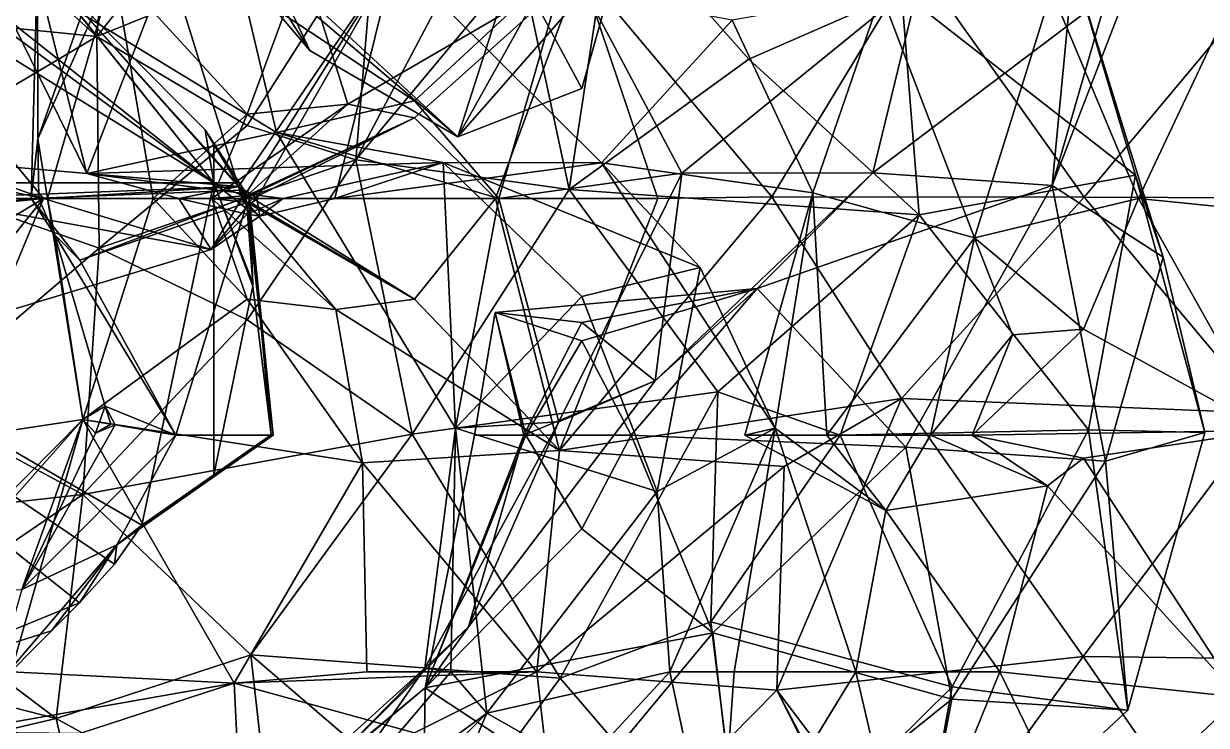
# Model space of a CAD drawing. Extents: x 290083 to 295691, y 4553739 to 4561622.
# Drawn here: x 291755.7 to 291844.8, y 4554109.8 to 4554162.7 of the extents above; entities that cross this region are included whole.
import ezdxf

# ---------------------------------------------------------------- set-up
doc = ezdxf.new("R2010")
doc.units = 0
doc.layers.add('Au_ppm_Pref_-_0_3', color=7, linetype='CONTINUOUS')

msp = doc.modelspace()

# ---------------------------------------------------------------- linework, layer by layer
at = {"layer": 'Au_ppm_Pref_-_0_3'}
for points in [[(291770, 4554150.707, 1909.741), (291723.272, 4554185.114, 1897.352), (291723.377, 4554187.712, 1896.5)], [(291770, 4554150.707, 1909.741), (291723.377, 4554187.712, 1896.5), (291756.703, 4554167.405, 1906.28)], [(291770, 4554150.707, 1909.741), (291720, 4554181.64, 1898.42), (291723.272, 4554185.114, 1897.352)], [(291770, 4554150.707, 1909.741), (291720, 4554150.707, 1908.596), (291720, 4554181.64, 1898.42)], [(291748.814, 4554172.998, 1805.879), (291761.178, 4554161.718, 1810.438), (291762.575, 4554177.83, 1804.365)], [(291761.178, 4554161.718, 1810.438), (291772.517, 4554175.972, 1808.432), (291762.575, 4554177.83, 1804.365)], [(291782.172, 4554170.187, 1811.069), (291772.517, 4554175.972, 1808.432), (291761.178, 4554161.718, 1810.438)], [(291748.814, 4554172.998, 1805.879), (291734.808, 4554164.345, 1810.476), (291761.178, 4554161.718, 1810.438)], [(291796.779, 4554150.187, 1824.104), (291800.039, 4554171.612, 1826.792), (291793.11, 4554167.339, 1822.217)], [(291810.314, 4554160.011, 1825.815), (291800.039, 4554171.612, 1826.792), (291796.779, 4554150.187, 1824.104)], [(291821.811, 4554165.06, 1829.775), (291800.039, 4554171.612, 1826.792), (291810.314, 4554160.011, 1825.815)], [(291834.747, 4554167.102, 1835.328), (291833.145, 4554150.495, 1841.124), (291841.336, 4554171.686, 1841.191)], [(291837.28, 4554164.794, 1847.153), (291841.336, 4554171.686, 1841.191), (291833.145, 4554150.495, 1841.124)], [(291756.947, 4554165.353, 1858.18), (291760.424, 4554151.41, 1864.557), (291751.269, 4554170.018, 1864.521)], [(291766.575, 4554167.339, 1867.749), (291751.269, 4554170.018, 1864.521), (291760.424, 4554151.41, 1864.557)], [(291782.172, 4554170.187, 1811.069), (291761.178, 4554161.718, 1810.438), (291772.517, 4554155.028, 1813.33)], [(291782.172, 4554170.187, 1811.069), (291772.517, 4554155.028, 1813.33), (291780.689, 4554152.44, 1818.628)], [(291782.172, 4554170.187, 1811.069), (291780.689, 4554152.44, 1818.628), (291788.589, 4554167.339, 1817.433)], [(291771.873, 4554150.431, 1870.887), (291783.64, 4554167.685, 1872.343), (291766.575, 4554167.339, 1867.749)], [(291771.873, 4554150.431, 1870.887), (291772.517, 4554150.043, 1871.061), (291783.64, 4554167.685, 1872.343)], [(291772.517, 4554150.043, 1871.061), (291773.238, 4554149.521, 1871.227), (291783.64, 4554167.685, 1872.343)], [(291779.109, 4554149.521, 1870.887), (291783.64, 4554167.685, 1872.343), (291773.238, 4554149.521, 1871.227)], [(291779.109, 4554149.521, 1870.887), (291799.216, 4554152.197, 1870.292), (291783.64, 4554167.685, 1872.343)], [(291809.048, 4554162.956, 1872.945), (291783.64, 4554167.685, 1872.343), (291799.216, 4554152.197, 1870.292)], [(291788.393, 4554154.156, 1746.161), (291797.715, 4554157.805, 1749.34), (291800.632, 4554168.136, 1746.168)], [(291788.393, 4554154.156, 1746.161), (291800.632, 4554168.136, 1746.168), (291795.735, 4554167.339, 1745.228)], [(291792.598, 4554167.339, 1748.574), (291800.632, 4554168.136, 1746.168), (291797.715, 4554157.805, 1749.34)], [(291756.737, 4554154.02, 1900.584), (291756.242, 4554149.521, 1902.317), (291756.71, 4554167.403, 1906.275)], [(291756.242, 4554149.521, 1902.317), (291772.075, 4554150.146, 1906.523), (291756.71, 4554167.403, 1906.275)], [(291770, 4554150.707, 1909.741), (291756.703, 4554167.405, 1906.28), (291756.73, 4554167.385, 1906.288)], [(291756.73, 4554167.385, 1906.288), (291756.71, 4554167.403, 1906.275), (291772.517, 4554149.794, 1906.614)], [(291756.737, 4554154.02, 1900.584), (291756.71, 4554167.403, 1906.275), (291761.447, 4554167.339, 1900.584)], [(291772.517, 4554149.794, 1906.614), (291756.71, 4554167.403, 1906.275), (291772.075, 4554150.146, 1906.523)], [(291770, 4554150.707, 1909.741), (291756.73, 4554167.385, 1906.288), (291769.354, 4554154.687, 1909.736)], [(291756.73, 4554167.385, 1906.288), (291772.517, 4554149.794, 1906.614), (291769.354, 4554154.687, 1909.736)], [(291756.737, 4554154.02, 1900.584), (291761.447, 4554167.339, 1900.584), (291762.472, 4554166.834, 1896.017)], [(291756.737, 4554154.02, 1900.584), (291762.472, 4554166.834, 1896.017), (291757.478, 4554149.521, 1899.434)], [(291762.472, 4554166.834, 1896.017), (291765.423, 4554149.521, 1897.989), (291757.478, 4554149.521, 1899.434)], [(291771.873, 4554150.431, 1870.887), (291766.575, 4554167.339, 1867.749), (291760.424, 4554151.41, 1864.557)], [(291776.723, 4554167.339, 1898.601), (291772.517, 4554155.884, 1896.766), (291762.472, 4554166.834, 1896.017)], [(291765.423, 4554149.521, 1897.989), (291762.472, 4554166.834, 1896.017), (291772.517, 4554155.884, 1896.766)], [(291774.103, 4554167.339, 1746.909), (291777.237, 4554160.664, 1746.161), (291771.79, 4554167.088, 1746.346)], [(291777.237, 4554160.664, 1746.161), (291772.993, 4554167.339, 1745.937), (291771.79, 4554167.088, 1746.346)], [(291785.116, 4554156.887, 1855.525), (291772.107, 4554165.476, 1852.678), (291796.659, 4554167.591, 1853.653)], [(291776.723, 4554167.339, 1898.601), (291780.099, 4554156.616, 1900.584), (291772.517, 4554155.884, 1896.766)], [(291772.993, 4554167.339, 1745.937), (291777.237, 4554160.664, 1746.161), (291788.393, 4554154.156, 1746.161)], [(291772.993, 4554167.339, 1745.937), (291788.393, 4554154.156, 1746.161), (291795.735, 4554167.339, 1745.228)], [(291774.103, 4554167.339, 1746.909), (291792.598, 4554167.339, 1748.574), (291788.393, 4554154.156, 1746.161)], [(291774.103, 4554167.339, 1746.909), (291788.393, 4554154.156, 1746.161), (291777.237, 4554160.664, 1746.161)], [(291780.099, 4554156.616, 1900.584), (291776.723, 4554167.339, 1898.601), (291797.616, 4554166.808, 1900.115)], [(291780.099, 4554156.616, 1900.584), (291797.616, 4554166.808, 1900.115), (291785.116, 4554155.586, 1902.605)], [(291796.779, 4554150.187, 1824.104), (291793.11, 4554167.339, 1822.217), (291780.689, 4554152.44, 1818.628)], [(291780.689, 4554152.44, 1818.628), (291793.11, 4554167.339, 1822.217), (291788.589, 4554167.339, 1817.433)], [(291791.468, 4554149.521, 1856.064), (291785.116, 4554156.887, 1855.525), (291796.659, 4554167.591, 1853.653)], [(291797.616, 4554166.808, 1900.115), (291791.215, 4554149.521, 1903.459), (291785.116, 4554155.586, 1902.605)], [(291792.598, 4554167.339, 1748.574), (291797.715, 4554157.805, 1749.34), (291788.393, 4554154.156, 1746.161)], [(291803.439, 4554149.521, 1903.825), (291791.215, 4554149.521, 1903.459), (291797.616, 4554166.808, 1900.115)], [(291805.253, 4554151.427, 1851.692), (291791.468, 4554149.521, 1856.064), (291796.659, 4554167.591, 1853.653)], [(291823.197, 4554166.009, 1853.169), (291805.253, 4554151.427, 1851.692), (291796.659, 4554167.591, 1853.653)], [(291812.046, 4554149.64, 1902.862), (291797.616, 4554166.808, 1900.115), (291822.854, 4554167.483, 1900.666)], [(291797.616, 4554166.808, 1900.115), (291812.046, 4554149.64, 1902.862), (291803.439, 4554149.521, 1903.825)], [(291835.554, 4554149.615, 1902.756), (291812.046, 4554149.64, 1902.862), (291822.854, 4554167.483, 1900.666)], [(291821.811, 4554165.06, 1829.775), (291839.44, 4554151.278, 1829.271), (291834.747, 4554167.102, 1835.328)], [(291849.014, 4554165.741, 1899.459), (291835.554, 4554149.615, 1902.756), (291822.854, 4554167.483, 1900.666)], [(291839.66, 4554149.521, 1886.75), (291848.045, 4554167.307, 1888.896), (291833.097, 4554165.168, 1883.86)], [(291834.747, 4554167.102, 1835.328), (291841.521, 4554145.095, 1835.251), (291833.145, 4554150.495, 1841.124)], [(291834.747, 4554167.102, 1835.328), (291839.44, 4554151.278, 1829.271), (291841.521, 4554145.095, 1835.251)], [(291839.66, 4554149.521, 1886.75), (291857.435, 4554147.74, 1890.454), (291848.045, 4554167.307, 1888.896)], [(291805.253, 4554151.427, 1851.692), (291823.197, 4554166.009, 1853.169), (291819.64, 4554151.46, 1846.169)], [(291819.64, 4554151.46, 1846.169), (291823.197, 4554166.009, 1853.169), (291837.28, 4554164.794, 1847.153)], [(291774.735, 4554154.487, 1859.495), (291756.947, 4554165.353, 1858.18), (291772.107, 4554165.476, 1852.678)], [(291774.735, 4554154.487, 1859.495), (291760.424, 4554151.41, 1864.557), (291756.947, 4554165.353, 1858.18)], [(291772.107, 4554165.476, 1852.678), (291785.116, 4554156.887, 1855.525), (291774.735, 4554154.487, 1859.495)], [(291821.811, 4554165.06, 1829.775), (291810.314, 4554160.011, 1825.815), (291823.129, 4554148.28, 1824.219)], [(291833.097, 4554165.168, 1883.86), (291820.278, 4554164.93, 1877.933), (291827.306, 4554146.566, 1881.096)], [(291821.811, 4554165.06, 1829.775), (291823.129, 4554148.28, 1824.219), (291839.44, 4554151.278, 1829.271)], [(291827.306, 4554146.566, 1881.096), (291839.66, 4554149.521, 1886.75), (291833.097, 4554165.168, 1883.86)], [(291849.014, 4554165.741, 1899.459), (291860.744, 4554149.513, 1901.9), (291835.554, 4554149.615, 1902.756)], [(291734.808, 4554164.345, 1810.476), (291744.311, 4554151.739, 1813.651), (291761.178, 4554161.718, 1810.438)], [(291815.135, 4554149.941, 1876.452), (291820.278, 4554164.93, 1877.933), (291809.048, 4554162.956, 1872.945)], [(291827.306, 4554146.566, 1881.096), (291820.278, 4554164.93, 1877.933), (291815.135, 4554149.941, 1876.452)], [(291819.64, 4554151.46, 1846.169), (291837.28, 4554164.794, 1847.153), (291833.145, 4554150.495, 1841.124)], [(291757.167, 4554149.521, 1865.816), (291734.916, 4554154.219, 1864.229), (291746.54, 4554162.419, 1866.221)], [(291749.32, 4554152.352, 1870.887), (291757.167, 4554149.521, 1865.816), (291746.54, 4554162.419, 1866.221)], [(291815.135, 4554149.941, 1876.452), (291809.048, 4554162.956, 1872.945), (291799.216, 4554152.197, 1870.292)], [(291761.178, 4554161.718, 1810.438), (291744.311, 4554151.739, 1813.651), (291761.367, 4554145.793, 1815.464)], [(291761.178, 4554161.718, 1810.438), (291761.367, 4554145.793, 1815.464), (291772.517, 4554155.028, 1813.33)], [(291810.314, 4554160.011, 1825.815), (291796.779, 4554150.187, 1824.104), (291823.129, 4554148.28, 1824.219)], [(291769.859, 4554149.521, 1900.584), (291780.099, 4554156.616, 1900.584), (291772.517, 4554149.739, 1906.451)], [(291769.859, 4554149.521, 1900.584), (291772.517, 4554155.884, 1896.766), (291780.099, 4554156.616, 1900.584)], [(291785.116, 4554155.586, 1902.605), (291772.517, 4554149.739, 1906.451), (291780.099, 4554156.616, 1900.584)], [(291785.116, 4554156.887, 1855.525), (291791.468, 4554149.521, 1856.064), (291774.735, 4554154.487, 1859.495)], [(291769.859, 4554149.521, 1900.584), (291765.423, 4554149.521, 1897.989), (291772.517, 4554155.884, 1896.766)], [(291785.116, 4554155.586, 1902.605), (291772.637, 4554149.692, 1906.523), (291772.517, 4554149.739, 1906.451)], [(291785.116, 4554155.586, 1902.605), (291772.951, 4554149.521, 1906.523), (291772.637, 4554149.692, 1906.523)], [(291785.116, 4554155.586, 1902.605), (291791.215, 4554149.521, 1903.459), (291772.951, 4554149.521, 1906.523)], [(291774.735, 4554154.487, 1859.495), (291787.266, 4554152.228, 1864.824), (291760.424, 4554151.41, 1864.557)], [(291772.517, 4554155.028, 1813.33), (291761.367, 4554145.793, 1815.464), (291780.689, 4554152.44, 1818.628)], [(291770, 4554150.707, 1909.741), (291769.354, 4554154.687, 1909.736), (291770, 4554153.585, 1909.889)], [(291771.731, 4554150.707, 1909.71), (291769.354, 4554154.687, 1909.736), (291772.368, 4554149.656, 1909.586)], [(291772.517, 4554149.794, 1906.614), (291772.368, 4554149.656, 1909.586), (291769.354, 4554154.687, 1909.736)], [(291771.731, 4554150.707, 1909.71), (291770, 4554153.585, 1909.889), (291769.354, 4554154.687, 1909.736)], [(291791.468, 4554149.521, 1856.064), (291788.214, 4554132.218, 1859.009), (291774.735, 4554154.487, 1859.495)], [(291788.214, 4554132.218, 1859.009), (291787.266, 4554152.228, 1864.824), (291774.735, 4554154.487, 1859.495)], [(291757.167, 4554149.521, 1865.816), (291736.884, 4554148.17, 1864.257), (291734.916, 4554154.219, 1864.229)], [(291756.822, 4554149.521, 1900.584), (291756.242, 4554149.521, 1902.317), (291756.737, 4554154.02, 1900.584)], [(291756.737, 4554154.02, 1900.584), (291757.478, 4554149.521, 1899.434), (291756.822, 4554149.521, 1900.584)], [(291771.731, 4554150.707, 1909.71), (291770, 4554150.707, 1909.741), (291770, 4554153.585, 1909.889)], [(291761.367, 4554145.793, 1815.464), (291744.311, 4554151.739, 1813.651), (291747.556, 4554134.01, 1818.226)], [(291771.873, 4554150.431, 1870.887), (291749.32, 4554152.352, 1870.887), (291748.602, 4554149.521, 1871.492)], [(291771.873, 4554150.431, 1870.887), (291757.167, 4554149.521, 1865.816), (291749.32, 4554152.352, 1870.887)], [(291775.22, 4554149.521, 1869.613), (291760.424, 4554151.41, 1864.557), (291787.266, 4554152.228, 1864.824)], [(291780.689, 4554152.44, 1818.628), (291761.367, 4554145.793, 1815.464), (291772.517, 4554140.394, 1820.33)], [(291772.517, 4554140.394, 1820.33), (291784.936, 4554131.779, 1822.765), (291780.689, 4554152.44, 1818.628)], [(291779.109, 4554149.521, 1870.887), (291775.22, 4554149.521, 1869.613), (291787.266, 4554152.228, 1864.824)], [(291779.109, 4554149.521, 1870.887), (291787.266, 4554152.228, 1864.824), (291799.216, 4554152.197, 1870.292)], [(291796.779, 4554150.187, 1824.104), (291780.689, 4554152.44, 1818.628), (291784.936, 4554131.779, 1822.765)], [(291788.214, 4554132.218, 1859.009), (291797.715, 4554142.137, 1861.47), (291787.266, 4554152.228, 1864.824)], [(291797.715, 4554142.137, 1861.47), (291806.644, 4554144.331, 1864.948), (291787.266, 4554152.228, 1864.824)], [(291806.644, 4554144.331, 1864.948), (291799.216, 4554152.197, 1870.292), (291787.266, 4554152.228, 1864.824)], [(291812.294, 4554132.232, 1870.42), (291815.135, 4554149.941, 1876.452), (291799.216, 4554152.197, 1870.292)], [(291812.294, 4554132.232, 1870.42), (291799.216, 4554152.197, 1870.292), (291806.644, 4554144.331, 1864.948)], [(291771.873, 4554150.431, 1870.887), (291760.424, 4554151.41, 1864.557), (291767.376, 4554149.521, 1868.464)], [(291775.22, 4554149.521, 1869.613), (291767.376, 4554149.521, 1868.464), (291760.424, 4554151.41, 1864.557)], [(291795.994, 4554132.704, 1853.209), (291791.468, 4554149.521, 1856.064), (291805.253, 4554151.427, 1851.692)], [(291795.994, 4554132.704, 1853.209), (291805.253, 4554151.427, 1851.692), (291803.244, 4554135.801, 1847.13)], [(291819.64, 4554151.46, 1846.169), (291803.244, 4554135.801, 1847.13), (291805.253, 4554151.427, 1851.692)], [(291810.93, 4554142.748, 1841.865), (291803.244, 4554135.801, 1847.13), (291819.64, 4554151.46, 1846.169)], [(291833.145, 4554150.495, 1841.124), (291810.93, 4554142.748, 1841.865), (291819.64, 4554151.46, 1846.169)], [(291823.129, 4554148.28, 1824.219), (291835.903, 4554132.089, 1823.372), (291839.44, 4554151.278, 1829.271)], [(291844.663, 4554131.891, 1829.769), (291839.44, 4554151.278, 1829.271), (291835.903, 4554132.089, 1823.372)], [(291841.521, 4554145.095, 1835.251), (291839.44, 4554151.278, 1829.271), (291844.663, 4554131.891, 1829.769)], [(291759.871, 4554119.062, 1905.58), (291744.392, 4554112.759, 1903.541), (291720, 4554150.707, 1908.596)], [(291720, 4554150.707, 1908.596), (291762.51, 4554121.972, 1906.002), (291759.871, 4554119.062, 1905.58)], [(291720, 4554150.707, 1908.596), (291764.578, 4554124.924, 1906.416), (291762.51, 4554121.972, 1906.002)], [(291720, 4554150.707, 1908.596), (291770, 4554150.707, 1909.741), (291764.578, 4554124.924, 1906.416)], [(291771.873, 4554150.431, 1870.887), (291748.602, 4554149.521, 1871.492), (291772.122, 4554149.521, 1871.073)], [(291756.242, 4554149.521, 1902.317), (291772.165, 4554149.521, 1906.357), (291772.075, 4554150.146, 1906.523)], [(291771.873, 4554150.431, 1870.887), (291767.376, 4554149.521, 1868.464), (291757.167, 4554149.521, 1865.816)], [(291770, 4554150.707, 1909.741), (291770, 4554128.721, 1907.011), (291764.578, 4554124.924, 1906.416)], [(291772.942, 4554142.931, 1908.762), (291770, 4554150.707, 1909.741), (291772.935, 4554143.149, 1908.789)], [(291772.942, 4554142.931, 1908.762), (291770, 4554128.721, 1907.011), (291770, 4554150.707, 1909.741)], [(291772.935, 4554143.149, 1908.789), (291770, 4554150.707, 1909.741), (291772.51, 4554148.716, 1909.482)], [(291772.368, 4554149.656, 1909.586), (291770, 4554150.707, 1909.741), (291771.731, 4554150.707, 1909.71)], [(291772.51, 4554148.716, 1909.482), (291770, 4554150.707, 1909.741), (291772.368, 4554149.656, 1909.586)], [(291771.873, 4554150.431, 1870.887), (291772.122, 4554149.521, 1871.073), (291772.517, 4554150.043, 1871.061)], [(291772.165, 4554149.521, 1906.357), (291772.517, 4554149.739, 1906.451), (291772.075, 4554150.146, 1906.523)], [(291772.075, 4554150.146, 1906.523), (291772.637, 4554149.692, 1906.523), (291772.517, 4554149.794, 1906.614)], [(291772.637, 4554149.692, 1906.523), (291772.075, 4554150.146, 1906.523), (291772.517, 4554149.739, 1906.451)], [(291773.238, 4554149.521, 1871.227), (291772.517, 4554150.043, 1871.061), (291772.122, 4554149.521, 1871.073)], [(291807.98, 4554134.969, 1821.184), (291796.779, 4554150.187, 1824.104), (291784.936, 4554131.779, 1822.765)], [(291823.129, 4554148.28, 1824.219), (291796.779, 4554150.187, 1824.104), (291807.98, 4554134.969, 1821.184)], [(291816.169, 4554131.703, 1880.006), (291815.135, 4554149.941, 1876.452), (291809.994, 4554131.703, 1876.827)], [(291815.135, 4554149.941, 1876.452), (291812.294, 4554132.232, 1870.42), (291809.994, 4554131.703, 1876.827)], [(291822.135, 4554130.798, 1839.291), (291810.93, 4554142.748, 1841.865), (291833.145, 4554150.495, 1841.124)], [(291827.306, 4554146.566, 1881.096), (291815.135, 4554149.941, 1876.452), (291816.169, 4554131.703, 1880.006)], [(291837.165, 4554129.751, 1836.374), (291822.135, 4554130.798, 1839.291), (291833.145, 4554150.495, 1841.124)], [(291841.521, 4554145.095, 1835.251), (291837.165, 4554129.751, 1836.374), (291833.145, 4554150.495, 1841.124)], [(291757.167, 4554149.521, 1865.816), (291736.976, 4554147.516, 1864.251), (291736.884, 4554148.17, 1864.257)], [(291757.167, 4554149.521, 1865.816), (291742.096, 4554130.852, 1864.308), (291736.976, 4554147.516, 1864.251)], [(291747.318, 4554143.606, 1868.915), (291742.096, 4554130.852, 1864.308), (291757.167, 4554149.521, 1865.816)], [(291753.505, 4554140.771, 1870.887), (291747.318, 4554143.606, 1868.915), (291757.167, 4554149.521, 1865.816)], [(291769.8, 4554145.68, 1870.887), (291772.122, 4554149.521, 1871.073), (291748.602, 4554149.521, 1871.492)], [(291769.8, 4554145.68, 1870.887), (291748.602, 4554149.521, 1871.492), (291753.505, 4554140.771, 1870.887)], [(291769.8, 4554145.68, 1870.887), (291753.505, 4554140.771, 1870.887), (291757.167, 4554149.521, 1865.816)], [(291758.001, 4554146.811, 1900.584), (291756.242, 4554149.521, 1902.317), (291756.822, 4554149.521, 1900.584)], [(291758.001, 4554146.811, 1900.584), (291759.918, 4554144.877, 1902.132), (291756.242, 4554149.521, 1902.317)], [(291759.918, 4554144.877, 1902.132), (291772.165, 4554149.521, 1906.357), (291756.242, 4554149.521, 1902.317)], [(291756.822, 4554149.521, 1900.584), (291757.478, 4554149.521, 1899.434), (291758.001, 4554146.811, 1900.584)], [(291769.8, 4554145.68, 1870.887), (291757.167, 4554149.521, 1865.816), (291767.376, 4554149.521, 1868.464)], [(291758.001, 4554146.811, 1900.584), (291757.478, 4554149.521, 1899.434), (291760.143, 4554132.881, 1894.127)], [(291757.478, 4554149.521, 1899.434), (291765.423, 4554149.521, 1897.989), (291760.143, 4554132.881, 1894.127)], [(291759.918, 4554144.877, 1902.132), (291772.517, 4554149.231, 1906.427), (291772.165, 4554149.521, 1906.357)], [(291759.918, 4554144.877, 1902.132), (291767.131, 4554131.703, 1901.712), (291772.517, 4554149.231, 1906.427)], [(291765.423, 4554149.521, 1897.989), (291772.517, 4554141.932, 1897.174), (291760.143, 4554132.881, 1894.127)], [(291769.859, 4554149.521, 1900.584), (291772.517, 4554141.932, 1897.174), (291765.423, 4554149.521, 1897.989)], [(291774.461, 4554131.703, 1906.523), (291772.517, 4554149.231, 1906.427), (291767.131, 4554131.703, 1901.712)], [(291769.8, 4554145.68, 1870.887), (291767.376, 4554149.521, 1868.464), (291772.517, 4554148.352, 1870.497)], [(291775.22, 4554149.521, 1869.613), (291772.517, 4554148.352, 1870.497), (291767.376, 4554149.521, 1868.464)], [(291769.8, 4554145.68, 1870.887), (291772.517, 4554148.93, 1871.084), (291772.122, 4554149.521, 1871.073)], [(291769.859, 4554149.521, 1900.584), (291772.517, 4554149.739, 1906.451), (291772.165, 4554149.521, 1906.357)], [(291769.859, 4554149.521, 1900.584), (291772.165, 4554149.521, 1906.357), (291772.517, 4554149.231, 1906.427)], [(291769.859, 4554149.521, 1900.584), (291772.517, 4554149.231, 1906.427), (291779.205, 4554141.162, 1900.584)], [(291769.859, 4554149.521, 1900.584), (291779.205, 4554141.162, 1900.584), (291772.517, 4554141.932, 1897.174)], [(291772.517, 4554148.93, 1871.084), (291773.238, 4554149.521, 1871.227), (291772.122, 4554149.521, 1871.073)], [(291772.517, 4554149.794, 1906.614), (291772.449, 4554149.521, 1909.57), (291772.368, 4554149.656, 1909.586)], [(291772.449, 4554149.521, 1909.57), (291772.51, 4554148.716, 1909.482), (291772.368, 4554149.656, 1909.586)], [(291772.517, 4554149.794, 1906.614), (291772.681, 4554149.521, 1906.601), (291772.449, 4554149.521, 1909.57)], [(291772.449, 4554149.521, 1909.57), (291772.681, 4554149.521, 1906.601), (291772.51, 4554148.716, 1909.482)], [(291772.681, 4554149.521, 1906.601), (291772.935, 4554143.149, 1908.789), (291772.51, 4554148.716, 1909.482)], [(291772.637, 4554149.692, 1906.523), (291772.681, 4554149.521, 1906.601), (291772.517, 4554149.794, 1906.614)], [(291773.459, 4554148.189, 1870.887), (291773.238, 4554149.521, 1871.227), (291772.517, 4554148.93, 1871.084)], [(291773.459, 4554148.189, 1870.887), (291772.517, 4554148.352, 1870.497), (291775.22, 4554149.521, 1869.613)], [(291785.116, 4554141.952, 1903.107), (291772.517, 4554149.231, 1906.427), (291772.688, 4554149.278, 1906.523)], [(291774.461, 4554131.703, 1906.523), (291772.688, 4554149.278, 1906.523), (291772.517, 4554149.231, 1906.427)], [(291785.116, 4554141.952, 1903.107), (291779.205, 4554141.162, 1900.584), (291772.517, 4554149.231, 1906.427)], [(291772.951, 4554149.521, 1906.523), (291772.681, 4554149.521, 1906.601), (291772.637, 4554149.692, 1906.523)], [(291772.681, 4554149.521, 1906.601), (291772.942, 4554142.931, 1908.762), (291772.935, 4554143.149, 1908.789)], [(291772.688, 4554149.278, 1906.523), (291772.942, 4554142.931, 1908.762), (291772.681, 4554149.521, 1906.601)], [(291772.688, 4554149.278, 1906.523), (291772.681, 4554149.521, 1906.601), (291772.951, 4554149.521, 1906.523)], [(291785.116, 4554141.952, 1903.107), (291772.688, 4554149.278, 1906.523), (291772.951, 4554149.521, 1906.523)], [(291772.688, 4554149.278, 1906.523), (291774.314, 4554131.724, 1907.365), (291772.942, 4554142.931, 1908.762)], [(291774.314, 4554131.724, 1907.365), (291772.688, 4554149.278, 1906.523), (291774.461, 4554131.703, 1906.523)], [(291785.116, 4554141.952, 1903.107), (291772.951, 4554149.521, 1906.523), (291791.215, 4554149.521, 1903.459)], [(291779.109, 4554149.521, 1870.887), (291773.238, 4554149.521, 1871.227), (291773.459, 4554148.189, 1870.887)], [(291773.459, 4554148.189, 1870.887), (291775.22, 4554149.521, 1869.613), (291779.109, 4554149.521, 1870.887)], [(291785.116, 4554141.952, 1903.107), (291791.215, 4554149.521, 1903.459), (291796.035, 4554130.545, 1901.76)], [(291795.994, 4554132.704, 1853.209), (291788.214, 4554132.218, 1859.009), (291791.468, 4554149.521, 1856.064)], [(291796.035, 4554130.545, 1901.76), (291791.215, 4554149.521, 1903.459), (291803.439, 4554149.521, 1903.825)], [(291821.813, 4554134.459, 1899.688), (291796.035, 4554130.545, 1901.76), (291812.046, 4554149.64, 1902.862)], [(291812.046, 4554149.64, 1902.862), (291796.035, 4554130.545, 1901.76), (291803.439, 4554149.521, 1903.825)], [(291812.046, 4554149.64, 1902.862), (291835.554, 4554149.615, 1902.756), (291821.813, 4554134.459, 1899.688)], [(291849.172, 4554133.368, 1900.063), (291821.813, 4554134.459, 1899.688), (291835.554, 4554149.615, 1902.756)], [(291827.306, 4554146.566, 1881.096), (291835.513, 4554139.674, 1885.423), (291839.66, 4554149.521, 1886.75)], [(291839.66, 4554149.521, 1886.75), (291835.513, 4554139.674, 1885.423), (291849.463, 4554132.039, 1887.88)], [(291835.554, 4554149.615, 1902.756), (291860.744, 4554149.513, 1901.9), (291849.172, 4554133.368, 1900.063)], [(291839.66, 4554149.521, 1886.75), (291849.463, 4554132.039, 1887.88), (291857.435, 4554147.74, 1890.454)], [(291773.459, 4554148.189, 1870.887), (291772.517, 4554148.93, 1871.084), (291769.8, 4554145.68, 1870.887)], [(291769.8, 4554145.68, 1870.887), (291772.517, 4554148.352, 1870.497), (291773.459, 4554148.189, 1870.887)], [(291823.129, 4554148.28, 1824.219), (291807.98, 4554134.969, 1821.184), (291817.192, 4554131.703, 1820.131)], [(291823.129, 4554148.28, 1824.219), (291817.192, 4554131.703, 1820.131), (291835.903, 4554132.089, 1823.372)], [(291761.822, 4554133.883, 1896.782), (291758.001, 4554146.811, 1900.584), (291760.143, 4554132.881, 1894.127)], [(291767.131, 4554131.703, 1901.712), (291758.001, 4554146.811, 1900.584), (291761.822, 4554133.883, 1896.782)], [(291759.918, 4554144.877, 1902.132), (291758.001, 4554146.811, 1900.584), (291767.131, 4554131.703, 1901.712)], [(291823.998, 4554131.703, 1882.766), (291827.306, 4554146.566, 1881.096), (291816.169, 4554131.703, 1880.006)], [(291823.998, 4554131.703, 1882.766), (291830.165, 4554139.266, 1882.766), (291827.306, 4554146.566, 1881.096)], [(291827.306, 4554146.566, 1881.096), (291830.165, 4554139.266, 1882.766), (291835.513, 4554139.674, 1885.423)], [(291747.556, 4554134.01, 1818.226), (291760.127, 4554127.239, 1821.786), (291761.367, 4554145.793, 1815.464)], [(291761.367, 4554145.793, 1815.464), (291760.127, 4554127.239, 1821.786), (291772.517, 4554140.394, 1820.33)], [(291841.521, 4554145.095, 1835.251), (291844.663, 4554131.891, 1829.769), (291837.165, 4554129.751, 1836.374)], [(291797.715, 4554142.137, 1861.47), (291803.39, 4554127.459, 1863.687), (291806.644, 4554144.331, 1864.948)], [(291803.39, 4554127.459, 1863.687), (291812.294, 4554132.232, 1870.42), (291806.644, 4554144.331, 1864.948)], [(291774.314, 4554131.724, 1907.365), (291770, 4554128.721, 1907.011), (291772.942, 4554142.931, 1908.762)], [(291791.191, 4554140.929, 1841.191), (291797.715, 4554140.176, 1844.015), (291810.93, 4554142.748, 1841.865)], [(291810.93, 4554142.748, 1841.865), (291797.715, 4554138.814, 1838.82), (291791.191, 4554140.929, 1841.191)], [(291797.715, 4554140.176, 1844.015), (291803.244, 4554135.801, 1847.13), (291810.93, 4554142.748, 1841.865)], [(291810.93, 4554142.748, 1841.865), (291801.449, 4554131.703, 1839.43), (291797.715, 4554138.814, 1838.82)], [(291801.449, 4554131.703, 1839.43), (291810.93, 4554142.748, 1841.865), (291822.135, 4554130.798, 1839.291)], [(291772.517, 4554141.932, 1897.174), (291781.191, 4554129.605, 1895.241), (291760.143, 4554132.881, 1894.127)], [(291781.191, 4554129.605, 1895.241), (291772.517, 4554141.932, 1897.174), (291779.205, 4554141.162, 1900.584)], [(291785.116, 4554141.952, 1903.107), (291796.035, 4554130.545, 1901.76), (291779.205, 4554141.162, 1900.584)], [(291797.715, 4554142.137, 1861.47), (291788.214, 4554132.218, 1859.009), (291803.39, 4554127.459, 1863.687)], [(291781.191, 4554129.605, 1895.241), (291779.205, 4554141.162, 1900.584), (291796.035, 4554130.545, 1901.76)], [(291784.936, 4554131.779, 1822.765), (291772.517, 4554140.394, 1820.33), (291760.127, 4554127.239, 1821.786)], [(291789.632, 4554131.703, 1841.191), (291793.365, 4554131.703, 1843.241), (291791.191, 4554140.929, 1841.191)], [(291791.191, 4554140.929, 1841.191), (291793.514, 4554131.703, 1839.21), (291789.632, 4554131.703, 1841.191)], [(291791.191, 4554140.929, 1841.191), (291793.365, 4554131.703, 1843.241), (291797.715, 4554140.176, 1844.015)], [(291791.191, 4554140.929, 1841.191), (291797.715, 4554138.814, 1838.82), (291793.514, 4554131.703, 1839.21)], [(291797.715, 4554140.176, 1844.015), (291793.365, 4554131.703, 1843.241), (291803.244, 4554135.801, 1847.13)], [(291823.998, 4554131.703, 1882.766), (291827.121, 4554131.703, 1886.722), (291830.165, 4554139.266, 1882.766)], [(291835.513, 4554139.674, 1885.423), (291830.165, 4554139.266, 1882.766), (291827.121, 4554131.703, 1886.722)], [(291835.513, 4554139.674, 1885.423), (291827.121, 4554131.703, 1886.722), (291849.463, 4554132.039, 1887.88)], [(291797.715, 4554138.814, 1838.82), (291801.449, 4554131.703, 1839.43), (291793.514, 4554131.703, 1839.21)], [(291795.994, 4554132.704, 1853.209), (291803.244, 4554135.801, 1847.13), (291789.197, 4554117.263, 1847.13)], [(291793.365, 4554131.703, 1843.241), (291789.197, 4554117.263, 1847.13), (291803.244, 4554135.801, 1847.13)], [(291796.089, 4554113.397, 1821.109), (291807.98, 4554134.969, 1821.184), (291784.936, 4554131.779, 1822.765)], [(291807.98, 4554134.969, 1821.184), (291796.089, 4554113.397, 1821.109), (291807.433, 4554117.636, 1820.042)], [(291807.98, 4554134.969, 1821.184), (291807.433, 4554117.636, 1820.042), (291817.192, 4554131.703, 1820.131)], [(291747.556, 4554134.01, 1818.226), (291735.23, 4554124.452, 1822.558), (291760.127, 4554127.239, 1821.786)], [(291762.254, 4554132.525, 1896.418), (291761.822, 4554133.883, 1896.782), (291760.143, 4554132.881, 1894.127)], [(291761.087, 4554131.857, 1895.881), (291762.565, 4554132.473, 1896.756), (291761.822, 4554133.883, 1896.782)], [(291761.822, 4554133.883, 1896.782), (291762.254, 4554132.525, 1896.418), (291761.087, 4554131.857, 1895.881)], [(291762.565, 4554132.473, 1896.756), (291767.131, 4554131.703, 1901.712), (291761.822, 4554133.883, 1896.782)], [(291796.035, 4554130.545, 1901.76), (291821.813, 4554134.459, 1899.688), (291812.972, 4554129.336, 1896.686)], [(291812.407, 4554112.5, 1899.136), (291821.813, 4554134.459, 1899.688), (291835.496, 4554115.028, 1898.985)], [(291812.407, 4554112.5, 1899.136), (291812.972, 4554129.336, 1896.686), (291821.813, 4554134.459, 1899.688)], [(291849.172, 4554133.368, 1900.063), (291835.496, 4554115.028, 1898.985), (291821.813, 4554134.459, 1899.688)], [(291849.172, 4554133.368, 1900.063), (291862.527, 4554114.699, 1900.054), (291835.496, 4554115.028, 1898.985)], [(291760.143, 4554132.881, 1894.127), (291747.318, 4554118.415, 1893.135), (291734.918, 4554129.052, 1894.755)], [(291747.318, 4554119.958, 1896.669), (291760.143, 4554132.881, 1894.127), (291734.918, 4554129.052, 1894.755)], [(291754.747, 4554113.885, 1891.143), (291747.318, 4554118.415, 1893.135), (291760.143, 4554132.881, 1894.127)], [(291747.318, 4554119.958, 1896.669), (291755.536, 4554120.082, 1900.584), (291760.143, 4554132.881, 1894.127)], [(291754.747, 4554113.885, 1891.143), (291760.143, 4554132.881, 1894.127), (291771.529, 4554113.015, 1893.79)], [(291761.087, 4554131.857, 1895.881), (291760.143, 4554132.881, 1894.127), (291755.536, 4554120.082, 1900.584)], [(291755.536, 4554120.082, 1900.584), (291762.565, 4554132.473, 1896.756), (291761.087, 4554131.857, 1895.881)], [(291767.131, 4554131.703, 1901.712), (291762.565, 4554132.473, 1896.756), (291755.536, 4554120.082, 1900.584)], [(291762.254, 4554132.525, 1896.418), (291760.143, 4554132.881, 1894.127), (291761.087, 4554131.857, 1895.881)], [(291771.529, 4554113.015, 1893.79), (291760.143, 4554132.881, 1894.127), (291781.191, 4554129.605, 1895.241)], [(291795.994, 4554132.704, 1853.209), (291785.895, 4554114.148, 1853.046), (291788.214, 4554132.218, 1859.009)], [(291795.994, 4554132.704, 1853.209), (291789.197, 4554117.263, 1847.13), (291785.895, 4554114.148, 1853.046)], [(291785.895, 4554114.148, 1853.046), (291787.864, 4554113.885, 1859.009), (291788.214, 4554132.218, 1859.009)], [(291787.864, 4554113.885, 1859.009), (291790.576, 4554110.753, 1863.769), (291788.214, 4554132.218, 1859.009)], [(291788.214, 4554132.218, 1859.009), (291790.576, 4554110.753, 1863.769), (291803.39, 4554127.459, 1863.687)], [(291803.39, 4554127.459, 1863.687), (291804.352, 4554113.885, 1867.759), (291812.294, 4554132.232, 1870.42)], [(291804.352, 4554113.885, 1867.759), (291809.208, 4554113.885, 1870.887), (291812.294, 4554132.232, 1870.42)], [(291818.372, 4554113.885, 1875.378), (291812.294, 4554132.232, 1870.42), (291809.208, 4554113.885, 1870.887)], [(291809.994, 4554131.703, 1876.827), (291812.294, 4554132.232, 1870.42), (291820.617, 4554126.026, 1877.637)], [(291820.617, 4554126.026, 1877.637), (291812.294, 4554132.232, 1870.42), (291818.372, 4554113.885, 1875.378)], [(291817.192, 4554131.703, 1820.131), (291825.615, 4554112.745, 1821.741), (291835.903, 4554132.089, 1823.372)], [(291825.615, 4554112.745, 1821.741), (291838.844, 4554110.993, 1829.169), (291835.903, 4554132.089, 1823.372)], [(291849.463, 4554132.039, 1887.88), (291827.121, 4554131.703, 1886.722), (291835.513, 4554129.96, 1883.347)], [(291847.26, 4554111.976, 1883.357), (291849.463, 4554132.039, 1887.88), (291835.513, 4554129.96, 1883.347)], [(291844.663, 4554131.891, 1829.769), (291835.903, 4554132.089, 1823.372), (291838.844, 4554110.993, 1829.169)], [(291755.536, 4554120.082, 1900.584), (291762.687, 4554123.436, 1905.073), (291767.131, 4554131.703, 1901.712)], [(291772.799, 4554115.162, 1824.063), (291784.936, 4554131.779, 1822.765), (291760.127, 4554127.239, 1821.786)], [(291764.578, 4554124.924, 1906.416), (291774.461, 4554131.703, 1906.523), (291762.687, 4554123.436, 1905.073)], [(291774.461, 4554131.703, 1906.523), (291767.131, 4554131.703, 1901.712), (291762.687, 4554123.436, 1905.073)], [(291764.578, 4554124.924, 1906.416), (291770, 4554128.721, 1907.011), (291774.461, 4554131.703, 1906.523)], [(291774.461, 4554131.703, 1906.523), (291770, 4554128.721, 1907.011), (291774.314, 4554131.724, 1907.365)], [(291772.799, 4554115.162, 1824.063), (291796.089, 4554113.397, 1821.109), (291784.936, 4554131.779, 1822.765)], [(291785.93, 4554112.664, 1841.451), (291793.365, 4554131.703, 1843.241), (291789.632, 4554131.703, 1841.191)], [(291793.365, 4554131.703, 1843.241), (291785.93, 4554112.664, 1841.451), (291789.197, 4554117.263, 1847.13)], [(291789.632, 4554131.703, 1841.191), (291793.514, 4554131.703, 1839.21), (291785.93, 4554112.664, 1841.451)], [(291785.93, 4554112.664, 1841.451), (291793.514, 4554131.703, 1839.21), (291797.715, 4554124.644, 1838.838)], [(291801.449, 4554131.703, 1839.43), (291797.715, 4554124.644, 1838.838), (291793.514, 4554131.703, 1839.21)], [(291797.715, 4554124.644, 1838.838), (291801.449, 4554131.703, 1839.43), (291807.586, 4554116.817, 1838.927)], [(291801.449, 4554131.703, 1839.43), (291822.135, 4554130.798, 1839.291), (291807.586, 4554116.817, 1838.927)], [(291817.192, 4554131.703, 1820.131), (291807.433, 4554117.636, 1820.042), (291825.615, 4554112.745, 1821.741)], [(291816.169, 4554131.703, 1880.006), (291809.994, 4554131.703, 1876.827), (291820.617, 4554126.026, 1877.637)], [(291823.998, 4554131.703, 1882.766), (291816.169, 4554131.703, 1880.006), (291820.617, 4554126.026, 1877.637)], [(291823.998, 4554131.703, 1882.766), (291820.617, 4554126.026, 1877.637), (291832.803, 4554127.872, 1882.766)], [(291832.803, 4554127.872, 1882.766), (291827.121, 4554131.703, 1886.722), (291823.998, 4554131.703, 1882.766)], [(291832.803, 4554127.872, 1882.766), (291835.513, 4554129.96, 1883.347), (291827.121, 4554131.703, 1886.722)], [(291838.844, 4554110.993, 1829.169), (291837.165, 4554129.751, 1836.374), (291844.663, 4554131.891, 1829.769)], [(291796.035, 4554130.545, 1901.76), (291794.329, 4554113.885, 1895.667), (291781.191, 4554129.605, 1895.241)], [(291796.035, 4554130.545, 1901.76), (291812.972, 4554129.336, 1896.686), (291794.329, 4554113.885, 1895.667)], [(291825.607, 4554111.822, 1836.278), (291807.586, 4554116.817, 1838.927), (291822.135, 4554130.798, 1839.291)], [(291822.135, 4554130.798, 1839.291), (291837.165, 4554129.751, 1836.374), (291825.607, 4554111.822, 1836.278)], [(291781.191, 4554129.605, 1895.241), (291781.539, 4554113.885, 1890.392), (291771.529, 4554113.015, 1893.79)], [(291794.329, 4554113.885, 1895.667), (291781.539, 4554113.885, 1890.392), (291781.191, 4554129.605, 1895.241)], [(291825.607, 4554111.822, 1836.278), (291837.165, 4554129.751, 1836.374), (291838.844, 4554110.993, 1829.169)], [(291847.26, 4554111.976, 1883.357), (291835.513, 4554129.96, 1883.347), (291832.803, 4554127.872, 1882.766)], [(291812.972, 4554129.336, 1896.686), (291812.407, 4554112.5, 1899.136), (291794.329, 4554113.885, 1895.667)], [(291832.803, 4554127.872, 1882.766), (291820.617, 4554126.026, 1877.637), (291829.217, 4554113.885, 1879.794)], [(291847.26, 4554111.976, 1883.357), (291832.803, 4554127.872, 1882.766), (291829.217, 4554113.885, 1879.794)], [(291735.23, 4554124.452, 1822.558), (291747.318, 4554118.49, 1824.908), (291760.127, 4554127.239, 1821.786)], [(291760.127, 4554127.239, 1821.786), (291747.318, 4554118.49, 1824.908), (291758.117, 4554110.361, 1829.191)], [(291760.127, 4554127.239, 1821.786), (291758.117, 4554110.361, 1829.191), (291772.799, 4554115.162, 1824.063)], [(291790.576, 4554110.753, 1863.769), (291804.352, 4554113.885, 1867.759), (291803.39, 4554127.459, 1863.687)], [(291818.372, 4554113.885, 1875.378), (291829.217, 4554113.885, 1879.794), (291820.617, 4554126.026, 1877.637)], [(291762.687, 4554123.436, 1905.073), (291762.51, 4554121.972, 1906.002), (291764.578, 4554124.924, 1906.416)], [(291797.715, 4554124.644, 1838.838), (291807.586, 4554116.817, 1838.927), (291785.93, 4554112.664, 1841.451)], [(291757.772, 4554116.957, 1905.088), (291762.687, 4554123.436, 1905.073), (291753.35, 4554112.539, 1904.053)], [(291762.687, 4554123.436, 1905.073), (291755.536, 4554120.082, 1900.584), (291753.35, 4554112.539, 1904.053)], [(291762.687, 4554123.436, 1905.073), (291757.772, 4554116.957, 1905.088), (291759.871, 4554119.062, 1905.58)], [(291762.51, 4554121.972, 1906.002), (291762.687, 4554123.436, 1905.073), (291759.871, 4554119.062, 1905.58)], [(291759.871, 4554119.062, 1905.58), (291757.772, 4554116.957, 1905.088), (291744.392, 4554112.759, 1903.541)], [(291735.058, 4554116.257, 1829.519), (291758.117, 4554110.361, 1829.191), (291747.318, 4554118.49, 1824.908)], [(291757.772, 4554116.957, 1905.088), (291753.35, 4554112.539, 1904.053), (291744.392, 4554112.759, 1903.541)], [(291778.007, 4554106.121, 1847.13), (291785.895, 4554114.148, 1853.046), (291789.197, 4554117.263, 1847.13)], [(291789.197, 4554117.263, 1847.13), (291785.93, 4554112.664, 1841.451), (291778.007, 4554106.121, 1847.13)], [(291809.957, 4554097.263, 1823.649), (291807.433, 4554117.636, 1820.042), (291796.089, 4554113.397, 1821.109)], [(291825.615, 4554112.745, 1821.741), (291807.433, 4554117.636, 1820.042), (291809.957, 4554097.263, 1823.649)], [(291735.058, 4554116.257, 1829.519), (291744.636, 4554107.189, 1834.284), (291758.117, 4554110.361, 1829.191)], [(291797.715, 4554104.908, 1838.244), (291785.93, 4554112.664, 1841.451), (291807.586, 4554116.817, 1838.927)], [(291797.715, 4554104.908, 1838.244), (291807.586, 4554116.817, 1838.927), (291809.625, 4554098.996, 1834.497)], [(291807.586, 4554116.817, 1838.927), (291825.607, 4554111.822, 1836.278), (291809.625, 4554098.996, 1834.497)], [(291772.799, 4554115.162, 1824.063), (291758.117, 4554110.361, 1829.191), (291774.332, 4554101.431, 1830.244)], [(291774.332, 4554101.431, 1830.244), (291787.885, 4554102.213, 1824.116), (291772.799, 4554115.162, 1824.063)], [(291772.799, 4554115.162, 1824.063), (291787.885, 4554102.213, 1824.116), (291796.089, 4554113.397, 1821.109)], [(291812.407, 4554112.5, 1899.136), (291835.496, 4554115.028, 1898.985), (291823.23, 4554098.181, 1901.519)], [(291823.23, 4554098.181, 1901.519), (291835.496, 4554115.028, 1898.985), (291848.252, 4554096.481, 1900.685)], [(291862.527, 4554114.699, 1900.054), (291848.252, 4554096.481, 1900.685), (291835.496, 4554115.028, 1898.985)], [(291771.529, 4554113.015, 1893.79), (291750.537, 4554109.333, 1894.645), (291754.747, 4554113.885, 1891.143)], [(291776.363, 4554100.367, 1859.009), (291785.895, 4554114.148, 1853.046), (291769.458, 4554099.269, 1853.163)], [(291769.458, 4554099.269, 1853.163), (291785.895, 4554114.148, 1853.046), (291778.007, 4554106.121, 1847.13)], [(291785.116, 4554109.289, 1899.052), (291771.529, 4554113.015, 1893.79), (291794.329, 4554113.885, 1895.667)], [(291771.529, 4554113.015, 1893.79), (291781.539, 4554113.885, 1890.392), (291794.329, 4554113.885, 1895.667)], [(291776.363, 4554100.367, 1859.009), (291787.864, 4554113.885, 1859.009), (291785.895, 4554114.148, 1853.046)], [(291776.363, 4554100.367, 1859.009), (291790.576, 4554110.753, 1863.769), (291787.864, 4554113.885, 1859.009)], [(291796.353, 4554096.201, 1901.002), (291785.116, 4554109.289, 1899.052), (291794.329, 4554113.885, 1895.667)], [(291787.885, 4554102.213, 1824.116), (291809.957, 4554097.263, 1823.649), (291796.089, 4554113.397, 1821.109)], [(291804.352, 4554113.885, 1867.759), (291790.576, 4554110.753, 1863.769), (291797.715, 4554106.692, 1868.489)], [(291796.353, 4554096.201, 1901.002), (291794.329, 4554113.885, 1895.667), (291812.407, 4554112.5, 1899.136)], [(291804.352, 4554113.885, 1867.759), (291797.715, 4554106.692, 1868.489), (291808.001, 4554096.916, 1871.616)], [(291804.352, 4554113.885, 1867.759), (291808.001, 4554096.916, 1871.616), (291809.208, 4554113.885, 1870.887)], [(291822.31, 4554096.948, 1877.579), (291818.372, 4554113.885, 1875.378), (291808.001, 4554096.916, 1871.616)], [(291808.001, 4554096.916, 1871.616), (291818.372, 4554113.885, 1875.378), (291809.208, 4554113.885, 1870.887)], [(291822.31, 4554096.948, 1877.579), (291829.217, 4554113.885, 1879.794), (291818.372, 4554113.885, 1875.378)], [(291822.31, 4554096.948, 1877.579), (291835.513, 4554100.947, 1881.139), (291829.217, 4554113.885, 1879.794)], [(291847.26, 4554111.976, 1883.357), (291829.217, 4554113.885, 1879.794), (291835.513, 4554100.947, 1881.139)], [(291750.537, 4554109.333, 1894.645), (291771.529, 4554113.015, 1893.79), (291759.918, 4554109.228, 1899.031)], [(291772.455, 4554094.204, 1899.298), (291759.918, 4554109.228, 1899.031), (291771.529, 4554113.015, 1893.79)], [(291769.043, 4554098.519, 1841.287), (291778.007, 4554106.121, 1847.13), (291785.93, 4554112.664, 1841.451)], [(291769.043, 4554098.519, 1841.287), (291785.93, 4554112.664, 1841.451), (291785.709, 4554098.449, 1835.417)], [(291772.455, 4554094.204, 1899.298), (291771.529, 4554113.015, 1893.79), (291785.116, 4554109.289, 1899.052)], [(291785.709, 4554098.449, 1835.417), (291785.93, 4554112.664, 1841.451), (291797.715, 4554104.908, 1838.244)], [(291819.713, 4554097.922, 1901.451), (291796.353, 4554096.201, 1901.002), (291812.407, 4554112.5, 1899.136)], [(291809.957, 4554097.263, 1823.649), (291822.549, 4554095.848, 1829.172), (291825.615, 4554112.745, 1821.741)], [(291820, 4554098.029, 1901.444), (291819.713, 4554097.922, 1901.451), (291812.407, 4554112.5, 1899.136)], [(291823.23, 4554098.181, 1901.519), (291820, 4554098.029, 1901.444), (291812.407, 4554112.5, 1899.136)], [(291825.615, 4554112.745, 1821.741), (291822.549, 4554095.848, 1829.172), (291838.844, 4554110.993, 1829.169)], [(291809.625, 4554098.996, 1834.497), (291825.607, 4554111.822, 1836.278), (291822.549, 4554095.848, 1829.172)], [(291825.607, 4554111.822, 1836.278), (291838.844, 4554110.993, 1829.169), (291822.549, 4554095.848, 1829.172)], [(291847.26, 4554111.976, 1883.357), (291835.513, 4554100.947, 1881.139), (291850.967, 4554094.182, 1877.513)], [(291785.116, 4554097.992, 1870.246), (291790.576, 4554110.753, 1863.769), (291774.327, 4554094.535, 1864.534)], [(291776.363, 4554100.367, 1859.009), (291774.327, 4554094.535, 1864.534), (291790.576, 4554110.753, 1863.769)], [(291785.116, 4554097.992, 1870.246), (291797.715, 4554106.692, 1868.489), (291790.576, 4554110.753, 1863.769)], [(291759.954, 4554102.308, 1835.872), (291758.117, 4554110.361, 1829.191), (291744.636, 4554107.189, 1834.284)], [(291774.332, 4554101.431, 1830.244), (291758.117, 4554110.361, 1829.191), (291759.954, 4554102.308, 1835.872)]]:
    msp.add_3dface(points, dxfattribs=at)

doc.saveas('drawing.dxf')
